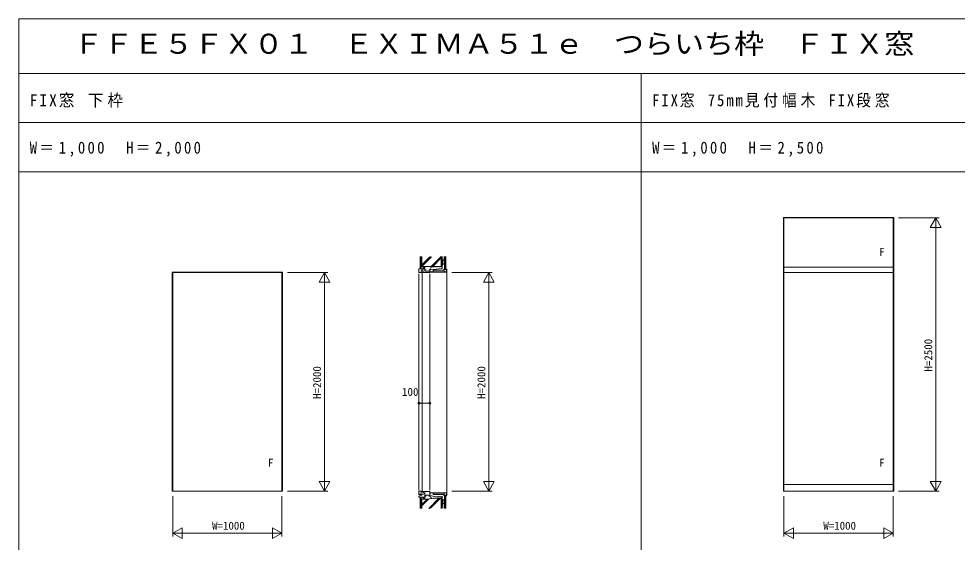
# Model space of a CAD drawing. Units: millimetres, scale not verified. Extents: x -14850 to 13831, y -10500 to 9500.
# Drawn here: x -14850 to -6256, y 4709 to 9500 of the extents above; entities that cross this region are included whole.
import ezdxf
from ezdxf.enums import TextEntityAlignment as Align

# ---------------------------------------------------------------- set-up
doc = ezdxf.new("R2010")
doc.units = ezdxf.units.MM
doc.header["$LTSCALE"] = 50
doc.linetypes.add('DASHED3', pattern=[4, 3, -1])
doc.layers.add('0-0_0', color=7, linetype='Continuous')
for name, color, linetype, lineweight in [('0-1_USER1', 7, 'Continuous', 9), ('0-2_YKK_ZWAK', 2, 'Continuous', 9), ('0-3_YKK_11', 7, 'Continuous', 9), ('0-4_YKK_12', 4, 'Continuous', 9), ('0-6_YKK_13', 4, 'Continuous', 9)]:
    doc.layers.add(name, color=color, linetype=linetype, lineweight=lineweight)
doc.styles.add('ＭＳ ゴシック', font='')
doc.styles.get('ＭＳ ゴシック').set_extended_font_data('MS Gothic')

msp = doc.modelspace()

# ---------------------------------------------------------------- linework, layer by layer
at = {"layer": '0-1_USER1'}
for p, q in [((-14850, -10500), (-14850, 9500)), ((-14850, 9500), (13831.02, 9500)), ((-14850, 9000), (13650, 9000)), ((-9150, -10500), (-9150, 9000)), ((-14850, 8550), (13650, 8550)), ((-14850, 8100), (13650, 8100))]:
    msp.add_line(p, q, dxfattribs=at)
at = {"layer": '0-2_YKK_ZWAK'}
for p, q in [((-6792.5, 7677), (-6422.51, 7677)), ((-6452.5, 7677), (-6452.5, 7577)), ((-6452.5, 5178), (-6452.5, 7676)), ((-12390, 7177), (-12020, 7177)), ((-12050, 7177), (-12100, 7090.4)), ((-12050, 7177), (-12050, 7077)), ((-12000, 7090.4), (-12050, 7177)), ((-12050, 5178), (-12050, 7176)), ((-10885, 7177), (-10515, 7177)), ((-10545, 5177), (-10545, 7176)), ((-12100, 7090.4), (-12000, 7090.4)), ((-11185, 6041.89), (-11185, 6011.89)), ((-11185, 6031.89), (-11185, 6011.89)), ((-11085, 6041.89), (-11085, 6011.89)), ((-11085, 6031.89), (-11085, 6011.89)), ((-11185, 5981.88), (-11165, 5981.88)), ((-11105, 5981.88), (-11165, 5981.88)), ((-11085, 5981.88), (-11105, 5981.88)), ((-12100, 5263.6), (-12050, 5177)), ((-12000, 5263.6), (-12100, 5263.6)), ((-12050, 5177), (-12050, 5277)), ((-12050, 5177), (-12000, 5263.6)), ((-10495, 5263.6), (-10595, 5263.6)), ((-10595, 5263.6), (-10545, 5177)), ((-10545, 5177), (-10545, 5277)), ((-10545, 5177), (-10495, 5263.6)), ((-6502.5, 5263.6), (-6452.5, 5177)), ((-6402.5, 5263.6), (-6502.5, 5263.6)), ((-6452.5, 5177), (-6452.5, 5277)), ((-6452.5, 5177), (-6402.5, 5263.6)), ((-12390, 5177), (-12020, 5177)), ((-10885, 5177), (-10515, 5177)), ((-6792.5, 5177), (-6422.51, 5177)), ((-13440, 5132), (-13440, 4762)), ((-12440, 5132), (-12440, 4762)), ((-7842.5, 5132), (-7842.5, 4762)), ((-6842.5, 5132), (-6842.5, 4762)), ((-13353.4, 4742), (-13353.4, 4842)), ((-12526.6, 4842), (-12526.6, 4742)), ((-12440, 4792), (-12526.6, 4842)), ((-7755.9, 4742), (-7755.9, 4842)), ((-6929.1, 4842), (-6929.1, 4742)), ((-6842.5, 4792), (-6929.1, 4842)), ((-13440, 4792), (-13340, 4792)), ((-13439, 4792), (-12441, 4792)), ((-12440, 4792), (-12540, 4792)), ((-12526.6, 4742), (-12440, 4792)), ((-7842.5, 4792), (-7742.5, 4792)), ((-7841.5, 4792), (-6843.5, 4792)), ((-6842.5, 4792), (-6942.5, 4792)), ((-6929.1, 4742), (-6842.5, 4792))]:
    msp.add_line(p, q, dxfattribs=at)
msp.add_lwpolyline([(-6402.5, 7590.4), (-6452.5, 7677), (-6502.5, 7590.4)], close=True, dxfattribs=at)
for points in [[(-10545, 7177), (-10595, 7090.4), (-10495, 7090.4)], [(-10495, 7090.4), (-10545, 7177), (-10545, 7077)], [(-13353.4, 4842), (-13440, 4792), (-13353.4, 4742)], [(-7755.9, 4842), (-7842.5, 4792), (-7755.9, 4742)]]:
    msp.add_lwpolyline(points, dxfattribs=at)
for centre, radius in [((-11185, 5981.88), 10), ((-11185, 5981.88), 10), ((-11185, 5981.88), 6.5), ((-11185, 5981.88), 6.5), ((-11085, 5981.88), 10), ((-11085, 5981.88), 10), ((-11085, 5981.88), 6.5), ((-11085, 5981.88), 6.5)]:
    msp.add_circle(centre, radius, dxfattribs=at)
at = {"layer": '0-3_YKK_11'}
for p, q in [((-11175, 7324.05), (-11175, 7282)), ((-11166, 7282), (-11166, 7324.05)), ((-11160, 7232), (-11160, 7324.05)), ((-11158.5, 7324.05), (-11158.5, 7233.5)), ((-11158.5, 7247.04), (-11084.74, 7320.8)), ((-11158.5, 7242.8), (-11080.49, 7320.8)), ((-11157.9, 7233.5), (-11070.6, 7320.8)), ((-11073.05, 7233.5), (-10981.5, 7325.05)), ((-11068.8, 7233.5), (-10981.5, 7320.8)), ((-11058.9, 7233.5), (-10981.5, 7310.9)), ((-10981.5, 7233.5), (-10981.5, 7324.05)), ((-10980, 7324.05), (-10980, 7232)), ((-10978.61, 7319.81), (-10978.41, 7319.81)), ((-10977.21, 7312.34), (-10977.01, 7312.34)), ((-10973.48, 7309.54), (-10973.28, 7309.54)), ((-10965.51, 7324.02), (-10972.42, 7215.4)), ((-10969.75, 7314.21), (-10969.55, 7314.21)), ((-10952, 7207), (-10952, 7324.05)), ((-10951.5, 7207.5), (-10951.5, 7324.05)), ((-10949.3, 7207.5), (-10949.3, 7324.05)), ((-10947.1, 7207.5), (-10947.1, 7324.05)), ((-10944.9, 7207.5), (-10944.9, 7324.05)), ((-10942.7, 7207.5), (-10942.7, 7324.05)), ((-10940.5, 7324.05), (-10940.5, 7207.5)), ((-10940, 7207), (-10940, 7324.05)), ((-11166, 7282), (-11175, 7282)), ((-11166, 7277), (-11175, 7277)), ((-11175, 7277), (-11175, 7232)), ((-11175, 7232), (-11174.4, 7231.4)), ((-11175, 7232), (-11166, 7232)), ((-11174.4, 7230.88), (-11173.28, 7232)), ((-11174.4, 7225.23), (-11167.63, 7232)), ((-11174.4, 7213.5), (-11174.4, 7231.4)), ((-11174.4, 7219.57), (-11165, 7228.97)), ((-11174.4, 7213.91), (-11165, 7223.31)), ((-11173, 7282), (-11173, 7277)), ((-11166, 7232), (-11166, 7277)), ((-11155, 7232), (-11165, 7232)), ((-11165, 7232), (-11165, 7213.5)), ((-11160, 7232), (-10980, 7232)), ((-10981.5, 7233.5), (-11158.5, 7233.5)), ((-11147, 7227.45), (-11142.46, 7232)), ((-11147, 7213.5), (-11147, 7232)), ((-11147, 7221.8), (-11137, 7231.8)), ((-11147, 7216.14), (-11135.8, 7227.34)), ((-11143.99, 7213.5), (-11135.8, 7221.69)), ((-11135.8, 7232), (-11135.8, 7213.5)), ((-11130, 7232), (-11135.8, 7232)), ((-11130, 7212), (-11130, 7232)), ((-11085.5, 7202), (-11068.83, 7231.55)), ((-11069.35, 7222.54), (-11069.15, 7222.54)), ((-11068.42, 7220.44), (-11068.22, 7220.44)), ((-11063.05, 7227.2), (-11062.85, 7227.2)), ((-11062.59, 7221.61), (-11062.38, 7221.61)), ((-11060.49, 7226.97), (-11060.29, 7226.97)), ((-11058.39, 7230.7), (-11058.19, 7230.7)), ((-11055.82, 7223.94), (-11055.62, 7223.94)), ((-11054.65, 7222.54), (-11054.45, 7222.54)), ((-11053.95, 7229.3), (-11053.75, 7229.3)), ((-11049.99, 7224.64), (-11049.79, 7224.64)), ((-11049.06, 7227.44), (-11048.86, 7227.44)), ((-11045.56, 7227.44), (-11045.36, 7227.44)), ((-11044.16, 7223.24), (-11043.96, 7223.24)), ((-11043.69, 7224.64), (-11043.49, 7224.64)), ((-11039.03, 7228.6), (-11038.83, 7228.6)), ((-11034.83, 7222.31), (-11034.63, 7222.31)), ((-11031.56, 7230.24), (-11031.36, 7230.24)), ((-11030.4, 7224.41), (-11030.2, 7224.41)), ((-11028.76, 7228.14), (-11028.56, 7228.14)), ((-11026.66, 7222.31), (-11026.46, 7222.31)), ((-11017.57, 7226.97), (-11017.37, 7226.97)), ((-11017.33, 7221.84), (-11017.13, 7221.84)), ((-11010.34, 7228.84), (-11010.14, 7228.84)), ((-11004.04, 7223.24), (-11003.84, 7223.24)), ((-11002.64, 7228.37), (-11002.44, 7228.37)), ((-10998.21, 7229.07), (-10998.01, 7229.07)), ((-10996.81, 7222.31), (-10996.61, 7222.31)), ((-10994.47, 7223.47), (-10994.27, 7223.47)), ((-10990.28, 7228.6), (-10990.08, 7228.6)), ((-10982.81, 7222.54), (-10982.61, 7222.54)), ((-10980.95, 7227.67), (-10980.74, 7227.67)), ((-10977.91, 7303.95), (-10977.71, 7303.95)), ((-10977.68, 7282.48), (-10977.48, 7282.48)), ((-10977.45, 7272.46), (-10977.25, 7272.46)), ((-10977.21, 7256.36), (-10977.01, 7256.36)), ((-10976.98, 7301.61), (-10976.78, 7301.61)), ((-10976.98, 7293.45), (-10976.78, 7293.45)), ((-10976.98, 7232.8), (-10976.78, 7232.8)), ((-10976.75, 7285.05), (-10976.55, 7285.05)), ((-10976.75, 7224.64), (-10976.55, 7224.64)), ((-10976.05, 7262.89), (-10975.85, 7262.89)), ((-10975.11, 7268.49), (-10974.91, 7268.49)), ((-10975.11, 7241.9), (-10974.91, 7241.9)), ((-10974.65, 7278.99), (-10974.45, 7278.99)), ((-10974.41, 7230.94), (-10974.21, 7230.94)), ((-10973.95, 7245.63), (-10973.75, 7245.63)), ((-10973.25, 7252.63), (-10973.05, 7252.63)), ((-10972.08, 7282.02), (-10971.88, 7282.02)), ((-10972.08, 7270.59), (-10971.88, 7270.59)), ((-10971.85, 7262.66), (-10971.65, 7262.66)), ((-10971.38, 7294.61), (-10971.18, 7294.61)), ((-10971.38, 7235.13), (-10971.18, 7235.13)), ((-10971.38, 7226.27), (-10971.18, 7226.27)), ((-10969.52, 7242.36), (-10969.32, 7242.36)), ((-10961.14, 7285.83), (-10960.99, 7285.83)), ((-10960.76, 7273.97), (-10960.6, 7273.97)), ((-10959.99, 7269.75), (-10959.84, 7269.75)), ((-10959.8, 7264.4), (-10959.65, 7264.4)), ((-10959.61, 7258.65), (-10959.46, 7258.65)), ((-10959.23, 7277.41), (-10959.07, 7277.41)), ((-10958.27, 7284.68), (-10958.12, 7284.68)), ((-10957.7, 7287.74), (-10957.54, 7287.74)), ((-10956.93, 7261.33), (-10956.78, 7261.33)), ((-10955.78, 7275.69), (-10955.63, 7275.69)), ((-10955.59, 7268.8), (-10955.44, 7268.8)), ((-10955.4, 7286.02), (-10955.24, 7286.02)), ((-10955.4, 7282), (-10955.24, 7282)), ((-10955.4, 7261.72), (-10955.24, 7261.72)), ((-10952, 7207), (-10952, 7222)), ((-11175, 7213.5), (-11174.4, 7214.1)), ((-11169.16, 7213.5), (-11165, 7217.66)), ((-11165, 7212), (-11155, 7212)), ((-11143.8, 7212), (-11133.8, 7212)), ((-11138.33, 7213.5), (-11135.8, 7216.03)), ((-11084.93, 7184.06), (-11082.55, 7192)), ((-11083.4, 7183.6), (-10931.6, 7183.6)), ((-11083.4, 7182), (-10931.6, 7182)), ((-10972.42, 7215.4), (-11083.3, 7202)), ((-11073.78, 7214.61), (-11073.58, 7214.61)), ((-11063.29, 7183.6), (-11061.69, 7182)), ((-11059.57, 7182), (-11061.17, 7183.6)), ((-11055, 7198.6), (-11055, 7183.6)), ((-11055, 7198.6), (-10955, 7198.6)), ((-11024.62, 7183.6), (-11023.02, 7182)), ((-11020.9, 7182), (-11022.5, 7183.6)), ((-10983.45, 7183.6), (-10981.85, 7182)), ((-10979.73, 7182), (-10981.33, 7183.6)), ((-10957, 7207), (-10957, 7205.4)), ((-10957, 7207), (-10931.6, 7207)), ((-10931.6, 7205.4), (-10957, 7205.4)), ((-10955, 7198.6), (-10955, 7183.6)), ((-10940, 7207), (-10952, 7207)), ((-10940.5, 7207.5), (-10951.5, 7207.5)), ((-10931.6, 7205.4), (-10931.6, 7183.6)), ((-10930, 7183.6), (-10930, 7205.4)), ((-10930, 7182), (-10930, 5160.4)), ((-11084.93, 5159.94), (-11082.55, 5152)), ((-11083.4, 5162), (-10931.6, 5162)), ((-11081.02, 5152.46), (-11083.4, 5160.4)), ((-11083.4, 5160.4), (-10931.6, 5160.4)), ((-11063.29, 5160.4), (-11061.69, 5162)), ((-11059.57, 5162), (-11061.17, 5160.4)), ((-11055, 5145.4), (-11055, 5160.4)), ((-11004.62, 5160.4), (-11003.02, 5162)), ((-11000.9, 5162), (-11002.5, 5160.4)), ((-10955, 5145.4), (-10955, 5160.4)), ((-10943.45, 5160.4), (-10941.85, 5162)), ((-10939.73, 5162), (-10941.33, 5160.4)), ((-10931.6, 5138.6), (-10931.6, 5160.4)), ((-10930, 5160.4), (-10930, 5138.6)), ((-11175, 5120.5), (-11174.4, 5119.9)), ((-11175, 5102), (-11174.4, 5102.6)), ((-11175, 5057), (-11175, 5102)), ((-11175, 5102), (-11166, 5102)), ((-11171.96, 5120.5), (-11174.4, 5118.06)), ((-11166.3, 5120.5), (-11174.4, 5112.4)), ((-11174.4, 5120.5), (-11174.4, 5102.6)), ((-11165, 5116.14), (-11174.4, 5106.74)), ((-11165, 5110.48), (-11173.48, 5102)), ((-11168, 5102), (-11153.5, 5102)), ((-11165, 5104.83), (-11167.83, 5102)), ((-11166, 5102), (-11166, 5057)), ((-11165, 5122), (-11155, 5122)), ((-11165, 5102), (-11165, 5120.5)), ((-11160, 5101.25), (-10980, 5117)), ((-11160, 5101.25), (-11160, 5019)), ((-10981.64, 5115.29), (-11158.5, 5099.91)), ((-11158.5, 5041.18), (-11094.18, 5105.5)), ((-11158.5, 5051.08), (-11105.02, 5104.56)), ((-11158.5, 5055.32), (-11109.66, 5104.16)), ((-11158.5, 5099.91), (-11158.5, 5019)), ((-11143.96, 5120.5), (-11147, 5117.46)), ((-11138.3, 5120.5), (-11147, 5111.8)), ((-11147, 5120.5), (-11147, 5102.38)), ((-11135.8, 5117.34), (-11147, 5106.14)), ((-11135.8, 5111.68), (-11144.92, 5102.57)), ((-11143.8, 5122), (-11133.8, 5122)), ((-11135.8, 5106.03), (-11138.72, 5103.11)), ((-11135.8, 5103.36), (-11135.8, 5120.5)), ((-11130, 5122), (-11130, 5103.87)), ((-11095.83, 5019), (-11000.34, 5114.48)), ((-11091.58, 5019), (-10995.88, 5114.71)), ((-11083.09, 5132.09), (-11070, 5109.12)), ((-11032.29, 5123.28), (-11083, 5137.61)), ((-11082.55, 5152), (-11081.02, 5152.46)), ((-11081.51, 5131), (-11081.31, 5131)), ((-11080.76, 5019.93), (-10985.46, 5115.23)), ((-11076.98, 5121.63), (-11076.78, 5121.63)), ((-11076.38, 5126.46), (-11076.18, 5126.46)), ((-11073.05, 5120.42), (-11072.85, 5120.42)), ((-11070.94, 5123.14), (-11070.74, 5123.14)), ((-11067.01, 5117.7), (-11066.81, 5117.7)), ((-11066.11, 5112.87), (-11065.91, 5112.87)), ((-11059.16, 5117.4), (-11058.96, 5117.4)), ((-11055.53, 5116.79), (-11055.33, 5116.79)), ((-11055, 5145.4), (-10955, 5145.4)), ((-11054.62, 5112.87), (-11054.42, 5112.87)), ((-11048.58, 5119.21), (-11048.38, 5119.21)), ((-11046.47, 5114.08), (-11046.27, 5114.08)), ((-11045.26, 5121.33), (-11045.06, 5121.33)), ((-11041.93, 5116.19), (-11041.73, 5116.19)), ((-11035.59, 5119.82), (-11035.39, 5119.82)), ((-11034.38, 5114.98), (-11034.18, 5114.98)), ((-10973.73, 5130.06), (-11032.29, 5123.28)), ((-11030.45, 5121.93), (-11030.25, 5121.93)), ((-11028.64, 5117.1), (-11028.44, 5117.1)), ((-11024.41, 5122.23), (-11024.21, 5122.23)), ((-11024.11, 5118), (-11023.91, 5118)), ((-11019.88, 5120.72), (-11019.68, 5120.72)), ((-11014.44, 5124.35), (-11014.24, 5124.35)), ((-11014.13, 5117.4), (-11013.93, 5117.4)), ((-11010.51, 5123.14), (-11010.31, 5123.14)), ((-11003.26, 5123.74), (-11003.06, 5123.74)), ((-11002.95, 5119.21), (-11002.76, 5119.21)), ((-10999.63, 5123.44), (-10999.43, 5123.44)), ((-10991.78, 5120.72), (-10991.57, 5120.72)), ((-10989.66, 5124.95), (-10989.46, 5124.95)), ((-10981.8, 5122.23), (-10981.6, 5122.23)), ((-10981.5, 5115.17), (-10981.5, 5019)), ((-10980, 5117), (-10980, 5019)), ((-10975.76, 5101.99), (-10975.56, 5101.99)), ((-10975.16, 5110.15), (-10974.96, 5110.15)), ((-10974.55, 5076.91), (-10974.35, 5076.91)), ((-10974.25, 5125.86), (-10974.05, 5125.86)), ((-10973.95, 5118.3), (-10973.75, 5118.3)), ((-10965.29, 5019.62), (-10973.73, 5130.06)), ((-10973.34, 5096.55), (-10973.14, 5096.55)), ((-10972.74, 5089.6), (-10972.54, 5089.6)), ((-10971.83, 5091.41), (-10971.63, 5091.41)), ((-10970.93, 5122.54), (-10970.73, 5122.54)), ((-10970.93, 5114.68), (-10970.73, 5114.68)), ((-10970.32, 5105.31), (-10970.12, 5105.31)), ((-10970.32, 5085.97), (-10970.12, 5085.97)), ((-10970.02, 5073.89), (-10969.82, 5073.89)), ((-10969.11, 5098.06), (-10968.91, 5098.06)), ((-10968.51, 5079.33), (-10968.31, 5079.33)), ((-10967.91, 5114.68), (-10967.7, 5114.68)), ((-10960.76, 5080.04), (-10960.6, 5080.04)), ((-10959.99, 5084.25), (-10959.84, 5084.25)), ((-10959.8, 5089.61), (-10959.65, 5089.61)), ((-10959.61, 5095.35), (-10959.46, 5095.35)), ((-10959.23, 5076.6), (-10959.07, 5076.6)), ((-10931.6, 5138.6), (-10957, 5138.6)), ((-10957, 5138.6), (-10957, 5137)), ((-10957, 5137), (-10931.6, 5137)), ((-10956.93, 5092.68), (-10956.78, 5092.68)), ((-10955.78, 5078.32), (-10955.63, 5078.32)), ((-10955.59, 5085.21), (-10955.44, 5085.21)), ((-10955.4, 5092.29), (-10955.24, 5092.29)), ((-10955.4, 5072.01), (-10955.24, 5072.01)), ((-10940, 5137), (-10952, 5137)), ((-10952, 5137), (-10952, 5019)), ((-10940.5, 5136.5), (-10951.5, 5136.5)), ((-10951.5, 5136.5), (-10951.5, 5019)), ((-10949.3, 5136.5), (-10949.3, 5019)), ((-10947.1, 5136.5), (-10947.1, 5019)), ((-10944.9, 5136.5), (-10944.9, 5019)), ((-10942.7, 5136.5), (-10942.7, 5019)), ((-10940.5, 5019), (-10940.5, 5136.5)), ((-10940, 5137), (-10940, 5019)), ((-11166, 5057), (-11175, 5057)), ((-11166, 5052), (-11175, 5052)), ((-11175, 5019), (-11175, 5052)), ((-11173, 5052), (-11173, 5057)), ((-11166, 5052), (-11166, 5019)), ((-10974.25, 5057.87), (-10974.05, 5057.87)), ((-10974.25, 5043.67), (-10974.05, 5043.67)), ((-10973.95, 5051.53), (-10973.75, 5051.53)), ((-10973.04, 5030.98), (-10972.84, 5030.98)), ((-10972.74, 5068.15), (-10972.54, 5068.15)), ((-10972.74, 5035.51), (-10972.54, 5035.51)), ((-10972.74, 5022.52), (-10972.54, 5022.52)), ((-10970.93, 5066.33), (-10970.73, 5066.33)), ((-10969.72, 5055.76), (-10969.52, 5055.76)), ((-10969.42, 5050.62), (-10969.22, 5050.62)), ((-10969.11, 5044.88), (-10968.91, 5044.88)), ((-10968.81, 5060.59), (-10968.61, 5060.59)), ((-10968.81, 5027.05), (-10968.61, 5027.05)), ((-10968.21, 5038.23), (-10968.01, 5038.23)), ((-10961.14, 5068.18), (-10960.99, 5068.18)), ((-10958.27, 5069.33), (-10958.12, 5069.33)), ((-10957.7, 5066.26), (-10957.54, 5066.26)), ((-10955.4, 5067.99), (-10955.24, 5067.99))]:
    msp.add_line(p, q, dxfattribs=at)
at = {"layer": '0-3_YKK_11', "linetype": 'DASHED3'}
for p, q in [((-11055, 7185.2), (-10955, 7185.2)), ((-11055, 5158.8), (-10955, 5158.8))]:
    msp.add_line(p, q, dxfattribs=at)
at = {"layer": '0-3_YKK_11'}
msp.add_lwpolyline([(-11082.55, 7192), (-11081.02, 7191.54), (-11083.4, 7183.6)], dxfattribs=at)
for centre, radius, start, end in [((-10959.39, 7285.78), 7.78, 18.19487, 148.21165), ((-10959.39, 7262.45), 7.78, 211.78833, 341.80511), ((-11083.4, 7183.6), 1.6, 163.30075, 270), ((-10931.6, 7205.4), 1.6, 0, 90), ((-10931.6, 7183.6), 1.6, 270, 0), ((-11083.4, 5160.4), 1.6, 90, 196.69923), ((-10931.6, 5160.4), 1.6, 0, 90), ((-10959.39, 5091.56), 7.78, 18.19487, 148.21165), ((-10931.6, 5138.6), 1.6, 270, 0), ((-10959.39, 5068.22), 7.78, 211.78833, 341.80511)]:
    msp.add_arc(centre, radius, start, end, dxfattribs=at)
at = {"layer": '0-4_YKK_12'}
for p, q in [((-6837.5, 7682), (-7847.5, 7682)), ((-7847.5, 5177), (-7847.5, 7682)), ((-7842.5, 5177), (-7842.5, 7682)), ((-6842.5, 7677), (-7842.5, 7677)), ((-6842.5, 5177), (-6842.5, 7682)), ((-6837.5, 5177), (-6837.5, 7682)), ((-6842.5, 7227), (-7842.5, 7227)), ((-12435, 7182), (-13445, 7182)), ((-13445, 5177), (-13445, 7182)), ((-13440, 5177), (-13440, 7182)), ((-12440, 7177), (-13440, 7177)), ((-12440, 5177), (-12440, 7182)), ((-12435, 5177), (-12435, 7182)), ((-6842.5, 7177), (-7842.5, 7177)), ((-13445, 5177), (-12435, 5177)), ((-7847.5, 5177), (-6837.5, 5177)), ((-7842.5, 5237), (-6842.5, 5237))]:
    msp.add_line(p, q, dxfattribs=at)
at = {"layer": '0-6_YKK_13'}
for p, q in [((-11130, 7222), (-11130, 7212)), ((-11130, 7212), (-11185, 7212)), ((-11185, 7167), (-11185, 5187)), ((-11165, 7177), (-11165, 7189)), ((-11161.56, 7200), (-11148.5, 7200)), ((-11156, 7185), (-11156, 5169)), ((-11148.5, 7212), (-11148.5, 7189)), ((-11148.5, 7189), (-11147, 7189)), ((-11147, 7189), (-11147, 7177)), ((-11147, 7177), (-11085, 7177)), ((-11130.13, 7212), (-11130.13, 7191.4)), ((-11130.13, 7202), (-11120, 7202)), ((-11130.13, 7191.4), (-11085, 7191.4)), ((-11085, 7202), (-11094, 7202)), ((-11085, 7177), (-11085, 7202)), ((-11085, 7167), (-11085, 5187)), ((-11163.5, 5165), (-11165, 5165)), ((-11147, 5177), (-11147, 5171)), ((-11085, 5174), (-11147, 5174)), ((-11147, 5167), (-11147, 5164.2)), ((-11143.2, 5174), (-11143.2, 5164.8)), ((-11132, 5174), (-11132, 5122)), ((-11085, 5132), (-11085, 5177)), ((-11164, 5146), (-11185, 5146)), ((-11185, 5122), (-11185, 5132)), ((-11130, 5122), (-11185, 5122)), ((-11158, 5148.5), (-11158, 5140)), ((-11147, 5148.5), (-11158, 5148.5)), ((-11147, 5150.5), (-11147, 5148.5)), ((-11132, 5141.1), (-11085, 5141.1)), ((-11132, 5132), (-11120, 5132)), ((-11130, 5122), (-11130, 5112)), ((-11094, 5132), (-11085, 5132))]:
    msp.add_line(p, q, dxfattribs=at)
for points in [[(-11185, 7212), (-11185, 7177), (-11165, 7177)], [(-11165, 7189), (-11163.5, 7189), (-11161.56, 7200)], [(-11184.9, 5148.5), (-11184.9, 5177), (-11165, 5177), (-11165, 5164.2)], [(-11165, 5164.2), (-11169.2, 5156.93), (-11169.2, 5146)], [(-11148.5, 5164.2), (-11146.3, 5164.2), (-11145.7, 5164.8), (-11143.2, 5164.8)], [(-11182.52, 5148.5), (-11185, 5148.5), (-11185, 5142)], [(-11185, 5132), (-11166, 5138.91), (-11166, 5140), (-11158, 5140)], [(-11181.4, 5146.2), (-11181.4, 5150), (-11184.9, 5150)], [(-11168.5, 5148.5), (-11164, 5148.5), (-11164, 5140)], [(-11132, 5156), (-11135.2, 5156), (-11147, 5150.5)]]:
    msp.add_lwpolyline(points, dxfattribs=at)

# ---------------------------------------------------------------- texts
at = {"layer": '0-0_0', "color": 3, "style": 'ＭＳ ゴシック', "width": 1.1}
msp.add_text('ＦＦＥ５ＦＸ０１\u3000ＥＸＩＭＡ５１ｅ\u3000つらいち枠\u3000ＦＩＸ窓', height=183.3, dxfattribs=at).set_placement((-14350, 9125), align=Align.BOTTOM_LEFT)
at = {"layer": '0-0_0', "char_height": 110, "attachment_point": 7, "style": 'ＭＳ ゴシック'}
for s, insert in [('\\T1.25;\\W0.95;FIX窓\\~下枠', (-14750, 8687.5)), ('\\T1.26;\\W0.9;FIX窓\\~75mm見付幅木\\~FIX段窓', (-9050, 8687.5)), ('\\T1.31;\\W0.9;W＝1,000\u3000H＝2,000', (-14750, 8237.5)), ('\\T1.31;\\W0.9;W＝1,000\u3000H＝2,500', (-9050, 8237.5))]:
    msp.add_mtext(s, dxfattribs=dict(at, insert=insert))
at = {"layer": '0-2_YKK_ZWAK', "color": 4, "style": 'ＭＳ ゴシック'}
for s, p in [('H=2500', (-6462.5, 6271.46)), ('H=2000', (-12060, 6021.46)), ('H=2000', (-10555, 6021.49))]:
    msp.add_text(s, height=73.31, rotation=90, dxfattribs=at).set_placement(p, align=Align.BOTTOM_LEFT)
for s, p in [('100', (-11339.74, 6026.88)), ('W=1000', (-13079.49, 4802)), ('W=1000', (-7481.99, 4802))]:
    msp.add_text(s, height=73.31, dxfattribs=at).set_placement(p, align=Align.BOTTOM_LEFT)
at = {"layer": '0-4_YKK_12', "style": 'ＭＳ ゴシック'}
for p in [(-6970.34, 7307.54), (-12567.84, 5377.54), (-6970.34, 5377.54)]:
    msp.add_text('F', height=73.31, dxfattribs=at).set_placement(p, align=Align.BOTTOM_LEFT)

doc.saveas('drawing.dxf')
